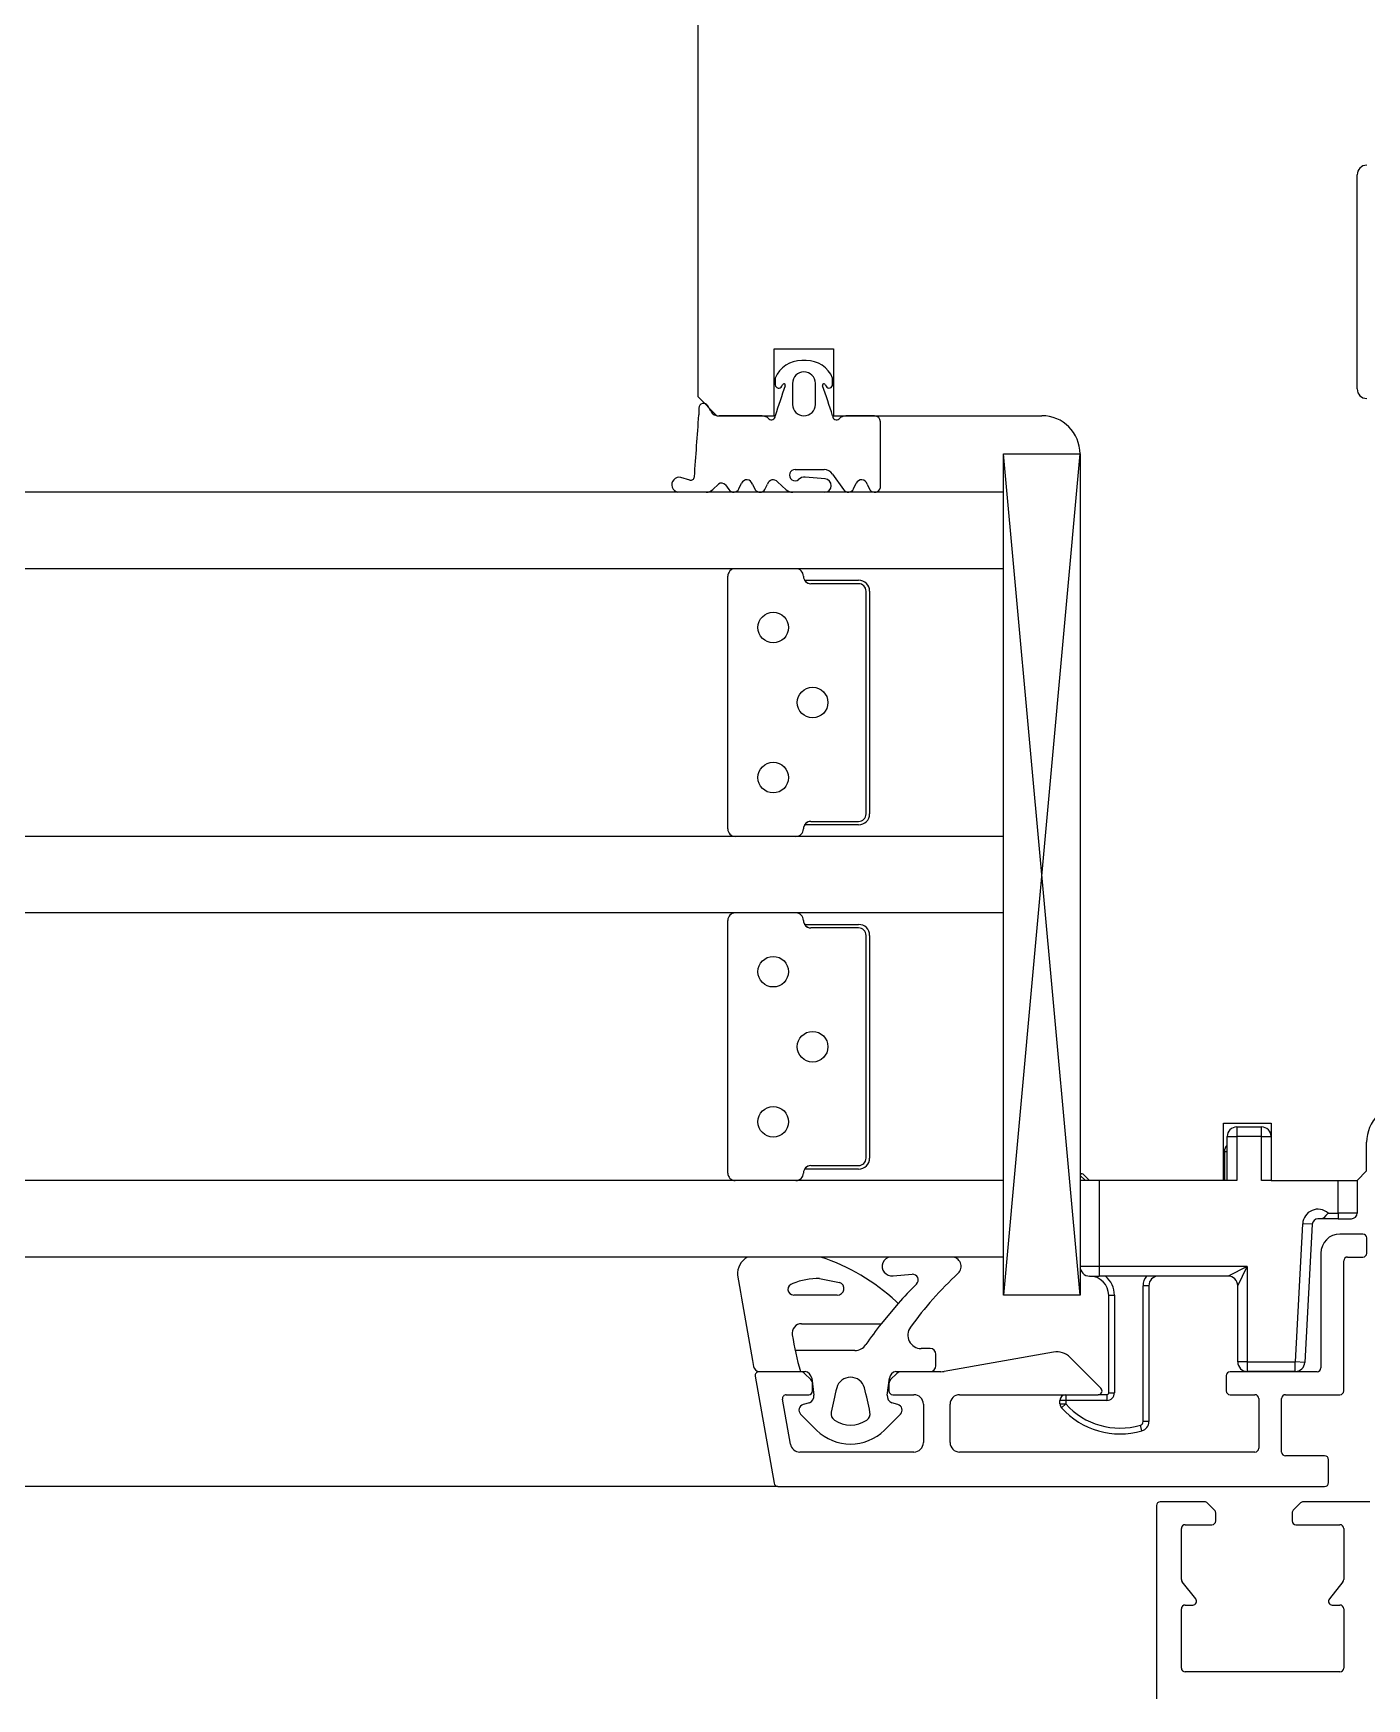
# Model space of a CAD drawing. Header units: centimetres. Extents: x 0.3 to 84.3, y 0.3 to 59.7.
# Drawn here: x 55.6125 to 55.752, y 11.7244 to 11.8986 of the extents above; entities that cross this region are included whole.
import ezdxf

# ---------------------------------------------------------------- set-up
doc = ezdxf.new("R2010")
doc.units = ezdxf.units.CM
doc.linetypes.add('AUSGEZOGEN', pattern=[0])
doc.layers.add('Fenster', color=7, linetype='AUSGEZOGEN', lineweight=35)

msp = doc.modelspace()

# ---------------------------------------------------------------- linework, layer by layer
at = {"layer": 'Fenster', "color": 7, "linetype": 'AUSGEZOGEN', "lineweight": 25}
for p, q in [((55.68199876216468, 11.93459898673923), (55.68199876216468, 11.86059898846861)), ((55.75099876055214, 11.8613989884499), (55.75099876055214, 11.88379898792646)), ((55.68999876197777, 11.85859898851537), (55.68999876197777, 11.86559898835176)), ((55.68999876197777, 11.86559898835176), (55.69619876183285, 11.86559898835176)), ((55.69619876183285, 11.86559898835176), (55.69619876183285, 11.85859898851537)), ((55.69333000472734, 11.86437570673657), (55.69286751908324, 11.86437570673657)), ((55.69010377735643, 11.86253218815473), (55.69010377735643, 11.86181898508216)), ((55.69078294261305, 11.86168116737349), (55.69087189143277, 11.8618352312486)), ((55.69190218152578, 11.86198299536004), (55.69190356514993, 11.85978261617888)), ((55.6943032279415, 11.85977614011872), (55.69430174806007, 11.86198945744418)), ((55.6953256323778, 11.8618352312486), (55.69541458119758, 11.86168116737349)), ((55.69610377721627, 11.86187335855225), (55.69610377721627, 11.86253218815473)), ((55.68199876216468, 11.86059898846861), (55.68399876211794, 11.85859898851537)), ((55.6833502297544, 11.85907273459247), (55.68303679022354, 11.85961562778507)), ((55.6821037775434, 11.85938690935523), (55.68210255864653, 11.85867962870739)), ((55.68399876211794, 11.85859898851537), (55.68999876197777, 11.85859898851537)), ((55.68872519325228, 11.8585727347961), (55.6842162550472, 11.85857273460411)), ((55.69010377735643, 11.85859401615499), (55.69010377735643, 11.8585727345906)), ((55.69610377721627, 11.8585727345906), (55.69610377721627, 11.85859401615499)), ((55.69619876183285, 11.85859898851537), (55.71799876132341, 11.85859898851537)), ((55.70050377713895, 11.85857273462489), (55.69748313503142, 11.8585727347961)), ((55.70110377709939, 11.85110701494278), (55.70110377709939, 11.85797273463891)), ((55.72197040133183, 11.85459898860887), (55.71397040151881, 11.7665989906654)), ((55.72199876122991, 11.7665989906654), (55.71397040151881, 11.85459898860887)), ((55.71397040151881, 11.85459898860887), (55.72199876122991, 11.85459898860887)), ((55.71397040151881, 11.7665989906654), (55.71397040151881, 11.85459898860887)), ((55.72199876122991, 11.85459898860887), (55.72199876122991, 11.7665989906654)), ((55.69220019357645, 11.85297273472147), (55.6952118618365, 11.85297273472147)), ((55.68114830518564, 11.85185263746348), (55.6802350441751, 11.85215288464424)), ((55.6835852551026, 11.85088690955391), (55.68414553533383, 11.85144718978514)), ((55.68489458871156, 11.85136696213786), (55.68524963169509, 11.85086671175136)), ((55.68629405304595, 11.85093572371316), (55.68657728805101, 11.85152957786332)), ((55.687707837751, 11.85144737117062), (55.68801019872303, 11.85085329387157)), ((55.68901786293567, 11.85088415163318), (55.68930030093838, 11.85144737117062)), ((55.69033948307572, 11.85167775230398), (55.69126047766557, 11.85085018798873)), ((55.69532313859209, 11.85199171667487), (55.6932340667009, 11.85216093125078)), ((55.69607788722006, 11.85247273473315), (55.69725192726256, 11.85086671175136)), ((55.69829634861345, 11.85093572371316), (55.69857958361845, 11.85152957786332)), ((55.69971013331849, 11.85144737117062), (55.70001249429052, 11.85085329387157)), ((55.71397040137661, 11.85059401690906), (52.85403416844375, 11.85059443940236)), ((55.71397040137661, 11.84259401709601), (52.85403416844375, 11.84259443958931)), ((55.6851304020506, 11.81537401773217), (55.6851304020506, 11.84181401711426)), ((55.69319040186221, 11.84135814718871), (55.69319040186221, 11.84138401712426)), ((55.69319040186221, 11.84138401712426), (55.69883040173043, 11.84138401712426)), ((55.69883040173043, 11.84102401713267), (55.6938304018473, 11.84102401713267)), ((55.6996104017122, 11.81694401769546), (55.6996104017122, 11.84024401715097)), ((55.69997040170379, 11.84024401715097), (55.69997040170379, 11.81694401769546)), ((55.6938304018473, 11.81616401771367), (55.69883040173043, 11.81616401771367)), ((55.71397040137661, 11.81459401775037), (52.85403416844375, 11.81459444024372)), ((55.69319040186221, 11.81580401772208), (55.69319040186221, 11.81582988765767)), ((55.69883040173043, 11.81580401772208), (55.69319040186221, 11.81580401772208)), ((55.71397040137661, 11.80659401793737), (52.85403416844375, 11.80659444043068)), ((55.6851304020506, 11.77937401857344), (55.6851304020506, 11.80581401795558)), ((55.69319040186221, 11.80535814803002), (55.69319040186221, 11.80538401796562)), ((55.69319040186221, 11.80538401796562), (55.69883040173043, 11.80538401796562)), ((55.69883040173043, 11.80502401797403), (55.6938304018473, 11.80502401797403)), ((55.6996104017122, 11.78094401853678), (55.6996104017122, 11.80424401799223)), ((55.69997040170379, 11.80424401799223), (55.69997040170379, 11.78094401853678)), ((55.73699876087933, 11.77859899038499), (55.73699876087933, 11.78459899024479)), ((55.73699876087933, 11.78459899024479), (55.74199876076396, 11.78459899024479)), ((55.73739876109148, 11.77859899038499), (55.73739876109148, 11.78319899027743)), ((55.73739876109148, 11.78319899027743), (55.73839876106815, 11.78319899027743)), ((55.73839876106815, 11.78419899025412), (55.74099876100734, 11.78419899025412)), ((55.73839876106815, 11.78419899025412), (55.73839876106815, 11.78319899027743)), ((55.73839876106815, 11.78319899027743), (55.73839876106815, 11.77859899038499)), ((55.74099876100734, 11.78319899027743), (55.73839876106815, 11.78319899027743)), ((55.74099876100734, 11.78319899027743), (55.74099876100734, 11.78419899025412)), ((55.74099876100734, 11.77859899038499), (55.74099876100734, 11.78319899027743)), ((55.74099876100734, 11.78319899027743), (55.74199876098394, 11.78319899027743)), ((55.74199876076396, 11.78459899024479), (55.74199876098394, 11.77859899038499)), ((55.73739876109148, 11.78159899031485), (55.73709876109849, 11.78159899031485)), ((55.73709876109849, 11.78159899031485), (55.73709876109849, 11.77859899038495)), ((55.75199177973049, 11.7795989903616), (55.75199177973049, 11.78259899029154)), ((55.69319040186221, 11.77980401856344), (55.69319040186221, 11.77982988849899)), ((55.69883040173043, 11.77980401856344), (55.69319040186221, 11.77980401856344)), ((55.6938304018473, 11.78016401855503), (55.69883040173043, 11.78016401855503)), ((55.75099177975382, 11.77859899038499), (55.75199177973049, 11.7795989903616)), ((55.71397040137661, 11.77859401859173), (52.85403416844375, 11.77859444108503)), ((55.72199876145135, 11.77911614766045), (55.72257338064632, 11.77859899038499)), ((55.72399876140467, 11.77859899038499), (55.72199876122991, 11.77859899038499)), ((55.72299876142799, 11.77859899038499), (55.72234018279967, 11.77925756901332)), ((55.72399876140467, 11.77859899038499), (55.72399876140467, 11.7695989905953)), ((55.73839876106815, 11.77859899038499), (55.72399876140467, 11.77859899038499)), ((55.74199876098394, 11.77859899038499), (55.74099876100734, 11.77859899038499)), ((55.74199876098394, 11.77859899038499), (55.75099177975382, 11.77859899038499)), ((55.74899876082036, 11.77519899046442), (55.74899876082036, 11.77859899038499)), ((55.75099876077369, 11.77859899038499), (55.75099876077369, 11.77519899046442)), ((55.7472235226362, 11.77459899047845), (55.74689618252226, 11.77459899047845)), ((55.7473608392722, 11.77462365159009), (55.7472235226362, 11.77459899047845)), ((55.74899876082036, 11.77459899047845), (55.7472235226362, 11.77459899047845)), ((55.7474977393164, 11.77470444784103), (55.7473608392722, 11.77462365159009)), ((55.74772570000548, 11.77492676192533), (55.7474977393164, 11.77470444784103)), ((55.74794906353084, 11.77519236456933), (55.74772570000548, 11.77492676192533)), ((55.74795448302194, 11.77519899046442), (55.74899876082036, 11.77519899046442)), ((55.74899876082036, 11.77519899046442), (55.74899876082036, 11.77459899047845)), ((55.75099876077369, 11.77519899046442), (55.74899876082036, 11.77519899046442)), ((55.74899876082036, 11.77459899047845), (55.7503987607877, 11.77459899047845)), ((55.74454065419536, 11.75962454797555), (55.74529837530392, 11.7740827280205)), ((55.7462970048154, 11.77403039206547), (55.74529837530392, 11.7740827280205)), ((55.7462970048154, 11.77403039206547), (55.74552746275785, 11.75957283153016)), ((55.75159876052805, 11.77299899051582), (55.74919876058419, 11.77299899051582)), ((55.75199876051876, 11.77099899056257), (55.75199876051876, 11.77259899052515)), ((55.74719876063087, 11.77099899056257), (55.74719876063087, 11.75899899084302)), ((55.71397040137661, 11.77059401877869), (52.85403416844375, 11.77059444127199)), ((55.69488373464091, 11.77059899057195), (55.68719498173643, 11.77059899057195)), ((55.70854900933301, 11.77059899057195), (55.7021651997238, 11.77059899057195)), ((55.72399876140467, 11.7695989905953), (55.72199876145135, 11.7695989905953)), ((55.73949876104238, 11.7695989905953), (55.72399876140467, 11.7695989905953)), ((55.72399876140467, 11.7695989905953), (55.72399876140467, 11.76859899061865)), ((55.73949876104238, 11.7695989905953), (55.73749876108918, 11.76859899061865)), ((55.73849876106576, 11.76759899064205), (55.73949876104238, 11.7695989905953)), ((55.73949876104238, 11.7695989905953), (55.73949876104238, 11.75962516748519)), ((55.7495987605748, 11.75659899089911), (55.7495987605748, 11.77019899058128)), ((55.74999876056543, 11.7705989905719), (55.75159876052805, 11.7705989905719)), ((55.69474245205176, 11.76834857528975), (55.69682675461776, 11.76792760610015)), ((55.70243349331484, 11.76864130264826), (55.70442166709299, 11.76879432223287)), ((55.72299876142799, 11.76859899061865), (55.72399876140467, 11.76859899061865)), ((55.73749876108918, 11.76859899061865), (55.72399876140467, 11.76859899061865)), ((55.72919876128315, 11.76759899064205), (55.72859876129717, 11.76759899064205)), ((55.72859876129717, 11.75338157979295), (55.72859876129717, 11.76759899064205)), ((55.72919876128315, 11.76759899064205), (55.72919876128315, 11.75338157979295)), ((55.73849876106576, 11.75962516748519), (55.73849876106576, 11.76759899064205)), ((55.69659306512607, 11.76662516732163), (55.69203251819891, 11.76662516732163)), ((55.70295880844557, 11.76574489565437), (55.7011896021061, 11.76362516739173)), ((55.70295880844557, 11.76574489565437), (55.70274924123462, 11.76595446286528)), ((55.72199876122991, 11.7665989906654), (55.71397040151881, 11.7665989906654)), ((55.72499876138127, 11.7665989906654), (55.72559876136724, 11.7665989906654)), ((55.72499876138127, 11.75639899090379), (55.72499876138127, 11.7665989906654)), ((55.72559876136724, 11.7665989906654), (55.72559876136724, 11.75639899090379)), ((55.6928611616111, 11.76362516739173), (55.7011896021061, 11.76362516739173)), ((55.69843584321534, 11.76082516745715), (55.69218694894062, 11.76082516745715)), ((55.70630716658022, 11.76102516745245), (55.7053695629538, 11.76102516745245)), ((55.70690716656618, 11.75922516749456), (55.70690716656618, 11.76042516746648)), ((55.71921081956035, 11.76064650998001), (55.70777108058061, 11.75862937534567)), ((55.69275023376589, 11.75859899085236), (55.68839876200507, 11.75859899085236)), ((55.68842354649298, 11.75862516750858), (55.69273141366179, 11.75862516750858)), ((55.69273141366179, 11.75862516750858), (55.69323079891601, 11.75862516750858)), ((55.70273500649603, 11.75862516750858), (55.70630716658022, 11.75862516750858)), ((55.70742378423338, 11.75859899085236), (55.70324728979547, 11.75859899085236)), ((55.72418160388129, 11.75688183360494), (55.72097232943694, 11.7600911080494)), ((55.74679876064025, 11.75859899085236), (55.73769876085287, 11.75859899085236)), ((55.73949876104238, 11.75962516748519), (55.73849876106576, 11.75962516748519)), ((55.73949876104238, 11.75962516748519), (55.73949876104238, 11.75862516750858)), ((55.73949876104238, 11.75962516748519), (55.74452883324641, 11.75962516748519)), ((55.74452883324641, 11.75862516750858), (55.73949876104238, 11.75862516750858)), ((55.74452883324641, 11.75862516750858), (55.74452883324641, 11.75962516748519)), ((55.74552746275785, 11.75957283153016), (55.74452883324641, 11.75962516748519)), ((55.68800483891307, 11.75812953159225), (55.68997970105088, 11.74692953185404)), ((55.693823025947, 11.75777472680293), (55.69317449782473, 11.75842325492518)), ((55.69392090110819, 11.75792724671242), (55.69414838114054, 11.756142170252)), ((55.69399876187416, 11.75659899089911), (55.69399876187416, 11.75735046274413)), ((55.70181742427147, 11.756142170252), (55.70204490430388, 11.75792724671242)), ((55.7019987616872, 11.75735046274413), (55.7019987616872, 11.75659899089911)), ((55.70282302573669, 11.75842325492518), (55.70217449761442, 11.75777472680293)), ((55.73729876086225, 11.75819899086173), (55.73729876086225, 11.75659899089911)), ((55.69169452287565, 11.7510253428517), (55.69086504746843, 11.75572953164838)), ((55.6912589705604, 11.75619899090848), (55.69359876188356, 11.75619899090848)), ((55.69366826950113, 11.75533422492486), (55.69302761139477, 11.7551691980229)), ((55.70293819401721, 11.7551691980229), (55.70229753591087, 11.75533422492486)), ((55.70239876167786, 11.75619899090848), (55.7045987616265, 11.75619899090848)), ((55.7055987616031, 11.75519899093183), (55.7055987616031, 11.75119899102529)), ((55.70839876153767, 11.75119899102529), (55.70839876153767, 11.75519899093183)), ((55.70939876151425, 11.75619899090848), (55.72389876117543, 11.75619899090848)), ((55.72049876148645, 11.75559899092251), (55.71989876150047, 11.75559899092251)), ((55.71989876150047, 11.75522515723688), (55.71989876150047, 11.75559899092251)), ((55.71989876150047, 11.75522515723688), (55.72049876148645, 11.75522515723688)), ((55.72049876148645, 11.75522515723688), (55.72005382544318, 11.75482262537408)), ((55.72049876148645, 11.75619899090848), (55.72049876148645, 11.75559899092251)), ((55.72479876138595, 11.75559899092251), (55.72049876148645, 11.75559899092251)), ((55.72049876148645, 11.75559899092251), (55.72049876148645, 11.75522515723688)), ((55.72479876138595, 11.75619899090848), (55.72389876117543, 11.75619899090848)), ((55.72479876138595, 11.75619899090848), (55.72479876138595, 11.75559899092251)), ((55.72499876138127, 11.75639899090379), (55.72559876136724, 11.75639899090379)), ((55.73769876085287, 11.75619899090848), (55.74029876079218, 11.75619899090848)), ((55.74069876078281, 11.75579899091781), (55.74069876078281, 11.75059899103931)), ((55.74309876072673, 11.75019899104869), (55.74309876072673, 11.75579899091781)), ((55.74349876071733, 11.75619899090848), (55.74919876058419, 11.75619899090848)), ((55.69275863875939, 11.75416537848192), (55.69442520143978, 11.75249881580153)), ((55.70154060397226, 11.75249881580153), (55.70320716665266, 11.75416537848192)), ((55.72919876128315, 11.75338157979295), (55.72859876129717, 11.75338157979295)), ((55.72847475396242, 11.75242042007303), (55.72830915836889, 11.75299711590497)), ((55.7045987616265, 11.75019899104869), (55.69267933060564, 11.75019899104869)), ((55.74029876079218, 11.75019899104869), (55.70939876151425, 11.75019899104869)), ((55.74759876062154, 11.74979899105798), (55.74349876071733, 11.74979899105806)), ((55.74799876061223, 11.74699899112347), (55.74799876061223, 11.74939899106735)), ((55.69037362414286, 11.74659899113281), (52.87763094584371, 11.74659941362611)), ((55.69037362414286, 11.74659899113281), (55.74759876062154, 11.74659899113281)), ((55.72999876104296, 11.74459899129006), (55.72999876104296, 11.72439899176216)), ((55.73503307550027, 11.74499899128073), (55.73039876103359, 11.74499899128073)), ((55.73608160361315, 11.74411614858896), (55.73531591820613, 11.74488183399594)), ((55.74508160340299, 11.74488183399594), (55.74431591799591, 11.74411614858896)), ((55.75233704533591, 11.74499899128073), (55.74536444610879, 11.74499899128073)), ((55.73619876089804, 11.74299899132748), (55.73619876089804, 11.74383330588299)), ((55.74419876071109, 11.74383330588299), (55.74419876071109, 11.74299899132748)), ((55.73259876098214, 11.73685812177937), (55.73259876098214, 11.74219899134619)), ((55.73299876097281, 11.74259899133681), (55.73579876090736, 11.74259899133681)), ((55.7445987607017, 11.74259899133681), (55.74919876059419, 11.74259899133681)), ((55.74959876058488, 11.74219899134619), (55.74959876058488, 11.73685812177937)), ((55.73410961933145, 11.73485071967434), (55.73268790259547, 11.73660639362888)), ((55.74950961897155, 11.73660639362888), (55.74808790223557, 11.73485071967434)), ((55.73299876097281, 11.7341989915331), (55.73379876095411, 11.7341989915331)), ((55.7483987606129, 11.7341989915331), (55.74919876059419, 11.7341989915331)), ((55.73259876098214, 11.72759899168742), (55.73259876098214, 11.73379899154247)), ((55.74959876058488, 11.73379899154247), (55.74959876058488, 11.72759899168742)), ((55.74919876059419, 11.72719899169675), (55.73299876097281, 11.72719899169675))]:
    msp.add_line(p, q, dxfattribs=at)
for centre in [(55.68989040193931, 11.83644401723972), (55.69401040184303, 11.8285940174232), (55.68989040193931, 11.82074401760664), (55.68989040193931, 11.80044401808108), (55.69401040184303, 11.79259401826452), (55.68989040193931, 11.784744018448)]:
    msp.add_circle(centre, 0.00159999996260799, dxfattribs=at)
for centre, radius, start, end in [((55.75199876052869, 11.88379898792645), 0.0009999999766298515, 90, 180), ((55.69283108810669, 11.86143690872786), 0.00293902380935724, 89.2897659950627, 158.1197605235455), ((55.693101993071, 11.86197572588175), 0.001199833567394207, 0.6557390732916343, 179.6528577052926), ((55.69335846395656, 11.86141004752502), 0.002965795759393225, 22.2321790131956, 90.549808173443), ((55.69046285991317, 11.8618461718172), 0.0003601102625001932, 184.3296979850516, 332.7286384020775), ((55.78118806349836, 11.83017208184309), 0.09541568808133048, 160.6835005343767, 162.6699933526631), ((55.6910105169325, 11.86179203592668), 0.0001451993974324792, 336.5574813963506, 162.6931104488926), ((55.69518700687794, 11.86179203592668), 0.0001451993974324792, 17.30688955110744, 203.442518602534), ((55.5341133628516, 11.80617609346063), 0.1702601919580515, 17.93088437184843, 19.04516444622648), ((55.69573787229527, 11.86185366937606), 0.0003664342707866228, 208.0835356910865, 3.080089180114049), ((55.75199876052869, 11.8613989884499), 0.0009999999766298515, 180, 270), ((55.68259705295677, 11.85939206930311), 0.0004933024007142192, 26.94837533350516, 180.5993253263038), ((55.69310340323082, 11.85978185529624), 0.001199838322221943, 179.9636656328574, 359.7270825701748), ((53.53877951128524, 12.00932599115921), 2.148610716688732, 355.8066119238023, 355.9795005112035), ((55.6842162551379, 11.85957273458074), 0.0009999999766298515, 209.999999999862, 270), ((55.6887251932522, 11.85757273481948), 0.0009999999766273505, 45.62224523629349, 90), ((55.689704229881, 11.85857284489852), 0.0003995474906020906, 225.5795197413128, 359.9841816575974), ((55.69650396272487, 11.85857360629456), 0.000400186458081423, 180.1248043158532, 314.3580495459405), ((55.69748313497467, 11.8575727348194), 0.0009999999766278052, 90, 134.3777547636353), ((55.70050377711333, 11.85797273463895), 0.0005999999859776835, 0, 90), ((55.71799876132329, 11.85459898860885), 0.003999999906519633, 0, 90), ((55.69216947387155, 11.85238712799718), 0.0005864119164944809, 86.99713560257642, 309.5461040228661), ((55.69521186183644, 11.85197273474486), 0.0009999999766296243, 29.99999999997741, 90), ((55.68006548832876, 11.85137554445395), 0.0007956173429321623, 77.6951960626466, 259.2012835431797), ((55.68123930089283, 11.85224214968897), 0.0003999999906523954, 256.85070028644, 355.8066119239955), ((55.68287814833786, 11.85159401631858), 0.0009999999766298515, 270, 314.9999999998561), ((55.68447032465261, 11.85094269807909), 0.0005999999859776835, 44.99999999964017, 122.7732386147485), ((55.68575249519278, 11.85119401632791), 0.0005999999859781384, 213.0593608194675, 334.501485124976), ((55.68712828226872, 11.85129207974714), 0.0005999999859781384, 15.00000000025678, 156.6822382574611), ((55.68850406934465, 11.85119401632791), 0.0005999999859783657, 214.6018814089068, 328.9061664701192), ((55.68987985642053, 11.85129207974714), 0.0005999999859781384, 40.00000000009699, 164.9999999997432), ((55.69192884834785, 11.85159401631858), 0.000999999976630079, 228.0585612994255, 270), ((55.69314212096063, 11.85127206590436), 0.0008936082045778988, 84.09423181301983, 132.1156023586052), ((55.69526662376942, 11.85129400179621), 0.0006999999836410098, 270.3691586035187, 85.36915860310575), ((55.69775479076021, 11.85119401632791), 0.0005999999859781384, 213.0593608194675, 334.501485124976), ((55.69913057783615, 11.85129207974714), 0.0005999999859781384, 15.00000000025678, 156.6822382574611), ((55.70050872480829, 11.8511926761771), 0.0006011863905221098, 214.3690310593623, 351.8082171633067), ((55.68591040203231, 11.84181401711425), 0.000779999981771398, 90, 180), ((55.69227040188368, 11.8418140171143), 0.0007799999817713978, 0, 90), ((55.69383040184724, 11.84180401711446), 0.0007799999817711705, 180, 270), ((55.69383040184724, 11.84180401711446), 0.0007799999817711704, 214.8638379536831, 270), ((55.69883040173035, 11.84024401715095), 0.001139999973358145, 0, 90), ((55.69883040173035, 11.84024401715095), 0.0007799999817713978, 0, 90), ((55.69883040173035, 11.84024401715095), 0.0007799999817713978, 0, 90), ((55.69383040184724, 11.8153840177319), 0.0007799999817711704, 90, 180), ((55.69383040184724, 11.8153840177319), 0.0007799999817711707, 90, 145.1361620463169), ((55.69883040173035, 11.81694401769545), 0.0007799999817713978, 270, 0), ((55.69883040173035, 11.81694401769545), 0.001139999973358372, 270, 0), ((55.69883040173035, 11.81694401769545), 0.000779999981771398, 270, 0), ((55.68591040203225, 11.81537401773216), 0.0007799999817711705, 180, 270), ((55.69227040188368, 11.81537401773216), 0.0007799999817713978, 270, 0), ((55.68591040203225, 11.80581401795556), 0.000779999981771398, 90, 180), ((55.69227040188368, 11.80581401795556), 0.0007799999817713978, 0, 90), ((55.69383040184724, 11.80580401795577), 0.0007799999817711705, 180, 270), ((55.69383040184724, 11.80580401795577), 0.000779999981771398, 214.8638379547081, 270), ((55.69883040173035, 11.80424401799227), 0.001139999973358145, 0, 90), ((55.69883040173035, 11.80424401799227), 0.000779999981771398, 0, 90), ((55.69883040173035, 11.80424401799227), 0.0007799999817713978, 0, 90), ((55.75599177963687, 11.78259899029153), 0.003999999906519862, 90, 180), ((55.73839876106803, 11.78319899027751), 0.0009999999766298515, 90, 180), ((55.74099876100727, 11.78319899027751), 0.0009999999766296243, 0, 90), ((55.73809876107503, 11.78159899031483), 0.000999999976630079, 134.4270040005896, 180), ((55.69383040184724, 11.77938401857322), 0.0007799999817711704, 90, 180), ((55.69383040184724, 11.77938401857322), 0.0007799999817713978, 90, 145.136162045399), ((55.69883040173035, 11.78094401853677), 0.0007799999817713978, 270, 0), ((55.69883040173035, 11.78094401853677), 0.001139999973357917, 270, 0), ((55.69883040173035, 11.78094401853677), 0.000779999981771398, 270, 0), ((55.68591040203231, 11.77937401857342), 0.0007799999817711704, 180, 270), ((55.69227040188368, 11.77937401857347), 0.0007799999817713978, 270, 0), ((55.72219876144663, 11.77911614766043), 0.0001999999953259704, 44.99999999964017, 180), ((55.74689618252214, 11.7739989904925), 0.001599999962607763, 48.5903778910014, 176.9999999998175), ((55.74689618252214, 11.7739989904925), 0.000599999985977911, 90, 176.9999999995769), ((55.75039876078759, 11.77519899046446), 0.000599999985977911, 270, 0), ((55.74919876058411, 11.77099899056256), 0.001999999953259703, 90, 180), ((55.751598760528, 11.77259899052514), 0.0003999999906519406, 0, 90), ((55.75159876052795, 11.77099899056256), 0.0003999999906519406, 270, 0), ((55.6881827875355, 11.76881089042007), 0.002042807492181247, 118.9177157919516, 183.282193177879), ((55.68801545560165, 11.74998518096335), 0.02172791760703802, 47.30434793292, 71.57253317479963), ((55.70228006855171, 11.76961750463892), 0.000988184944449919, 96.67528053021006, 278.9318269047417), ((55.7085781768478, 11.76962397065753), 0.0009754560869084259, 312.1329970089112, 91.71348014013897), ((55.72299876142793, 11.76959899059529), 0.000999999976630079, 180, 270), ((55.74999876056535, 11.77019899058126), 0.0003999999906523954, 90, 180), ((64.32996293609717, 13.28798445601509), 8.776323892307897, 189.968830342217, 190.0320255012775), ((55.69203251819883, 11.7672251673076), 0.000599999985977911, 100.4251511920458, 270), ((55.69461882986295, 11.76128749290586), 0.007062164461214927, 88.9969942662151, 112.4324765850976), ((55.69663565182746, 11.76728971042707), 0.0006659062742891702, 266.3332608455548, 73.32267037284993), ((55.73430137164022, 11.73778700499837), 0.04199999901845559, 134.45274071054, 138.2667081071747), ((55.73657336316066, 11.7397033104753), 0.03999999906519656, 133.1193214931605, 143.9387931994032), ((55.70446770986035, 11.76819609146909), 0.000599999985977911, 314.4527407105967, 94.40108721129874), ((55.72299876142793, 11.76659899066539), 0.001999999953259931, 0, 90), ((55.72299876142793, 11.76659899066539), 0.002599999939237842, 0, 50.28486276825544), ((55.73019876125969, 11.76759899064204), 0.00159999996260799, 141.3178125465132, 180), ((55.73019876125969, 11.76759899064204), 0.000999999976630079, 90, 180), ((55.73749876108905, 11.76759899064204), 0.0009999999766298515, 0, 90), ((55.69286116161103, 11.76262516741512), 0.0009999999766303065, 90, 189.4961867099246), ((55.72777605986901, 11.76846552879646), 0.03639999914932978, 189.4961867099285, 195.6844761502794), ((55.73430137164022, 11.73778700499837), 0.0419999990184565, 142.0339560227587, 145.7301465931092), ((55.70536956295374, 11.76242516741972), 0.00139999996728202, 143.9387931995751, 270), ((55.69843584321527, 11.7622251674244), 0.00139999996728202, 270, 325.7301465930694), ((55.70630716658013, 11.76042516746656), 0.0005999999859781384, 0, 90), ((55.71955811590749, 11.75867689452006), 0.001999999953259703, 44.99999999989206, 99.99999999993146), ((55.68846305086434, 11.75927232526614), 0.0006483623666909773, 189.8832416535235, 266.5068352562404), ((55.68839876200499, 11.75819899086172), 0.000399999990652168, 90, 189.9999999995394), ((55.69275023376582, 11.75799899086641), 0.0005999999859774563, 44.99999999928033, 90), ((55.69308596076732, 11.75779180595272), 0.0008458543444646995, 9.214037330076199, 80.14048593843295), ((55.70287984464456, 11.75779180595272), 0.0008458543444617438, 99.85951406160825, 170.7859626699238), ((55.7032472897954, 11.75799899086641), 0.0005999999859781384, 90, 135.0000000001199), ((55.70630716658013, 11.75922516749455), 0.000599999985977911, 270, 0), ((55.70742378423327, 11.76059899080564), 0.001999999953259476, 270, 279.9999999999226), ((55.7376987608528, 11.75819899086172), 0.0003999999906514859, 90, 180), ((55.73949876104231, 11.75962516748518), 0.0009999999766296243, 180, 270), ((55.74452883324634, 11.75962516748518), 0.0009999999766298515, 270, 356.9999999997588), ((55.74679876064019, 11.75899899084301), 0.0003999999906514859, 270, 0), ((55.69339876188812, 11.75735046274411), 0.0005999999859776835, 0, 44.99999999976011), ((55.73523493966706, 11.74680222186384), 0.03999999906519611, 165.3718928289219, 169.1169140008816), ((55.69798290270597, 11.75652516755762), 0.001499999964944891, 14.6281071711876, 165.3718928288124), ((55.66073086574475, 11.74680222186384), 0.03999999906519656, 10.88308599913083, 14.62810717110045), ((55.70259876167313, 11.75735046274411), 0.000599999985977911, 135.0000000002399, 180), ((55.72389876117531, 11.75659899089909), 0.0003999999906519406, 270, 45.00000000053976), ((55.69125897056033, 11.75579899091781), 0.0003999999906519406, 90, 189.9999999995394), ((55.69318290281809, 11.75458964254066), 0.000599999985977911, 105.0000000006605, 224.9999999997601), ((55.69359876188349, 11.75659899089909), 0.0003999999906519406, 270, 0), ((55.69332022510978, 11.75608766895356), 0.0008299474698225918, 294.794007248507, 3.765229980778082), ((55.70264558030214, 11.75608766895356), 0.0008299474698223643, 176.2347700187324, 245.205992751493), ((55.70239876167781, 11.75659899089909), 0.0003999999906519406, 180, 270), ((55.70278290259377, 11.75458964254066), 0.0005999999859776835, 315.0000000003598, 74.99999999933951), ((55.70459876162643, 11.75519899093182), 0.0009999999766298515, 0, 90), ((55.70939876151419, 11.75519899093182), 0.000999999976630079, 90, 180), ((55.72049876148633, 11.75559899092249), 0.0005999999859776835, 90, 180), ((55.72049876148633, 11.75522515723686), 0.0005999999859776835, 180, 222.1355186406832), ((55.72619073037939, 11.76037465878071), 0.007675667790426165, 222.1355186407568, 286.0211790908331), ((55.72479876138581, 11.75639899090378), 0.0001999999953259703, 270, 0), ((55.72479876138581, 11.75639899090378), 0.0007999999813038813, 270, 0), ((55.7376987608528, 11.75659899089909), 0.0003999999906523954, 180, 270), ((55.74029876079211, 11.75579899091781), 0.0003999999906514859, 0, 90), ((55.74349876071729, 11.75579899091781), 0.0003999999906519406, 90, 180), ((55.74919876058411, 11.75659899089909), 0.0003999999906517133, 270, 0), ((55.69673997248699, 11.75420339947149), 0.0007999999813038815, 169.1169140008728, 236.1492991279602), ((55.69798290270597, 11.75605651706782), 0.00303134942837351, 236.1492991280484, 303.8507008718775), ((55.69922583292492, 11.75420339947149), 0.0007999999813036538, 303.8507008721106, 10.88308599912719), ((55.72619073037939, 11.76037465878071), 0.008275667776404302, 222.1355186407844, 286.0211790907703), ((55.72819876130641, 11.75338157979294), 0.0003999999906519406, 286.0211790909685, 0), ((55.72819876130641, 11.75338157979294), 0.0009999999766298515, 286.0211790907588, 0), ((55.69798290270597, 11.75605651706782), 0.005031349381633896, 225.0000000000429, 314.9999999999571), ((55.69267933060552, 11.75119899102528), 0.0009999999766305337, 190.0000000001761, 270), ((55.70459876162637, 11.75119899102532), 0.0009999999766298515, 270, 0), ((55.70939876151419, 11.75119899102528), 0.000999999976630079, 180, 270), ((55.74029876079211, 11.7505989910393), 0.000399999990652168, 270, 0), ((55.74349876071729, 11.75019899104876), 0.0003999999906537597, 180, 270), ((55.74759876062148, 11.74939899106734), 0.0003999999906519406, 0, 90), ((55.69037362414278, 11.74699899112346), 0.0003999999906519405, 189.9999999995394, 270), ((55.74759876062148, 11.74699899112346), 0.000399999990652168, 270, 0), ((55.73039876103351, 11.74459899129005), 0.0003999999906519406, 90, 180), ((55.73503307550013, 11.74459899129005), 0.0003999999906519406, 45, 90), ((55.74536444610873, 11.74459899129005), 0.0003999999906519406, 90, 135), ((55.73579876090731, 11.74299899132747), 0.0003999999906519406, 270, 0), ((55.73579876090712, 11.74383330588298), 0.0003999999908406608, 0, 45.00000000485783), ((55.74459876070187, 11.74383330588298), 0.0003999999908406608, 134.9999999958619, 180), ((55.74459876070163, 11.74299899132747), 0.0003999999906519406, 180, 270), ((55.73299876097269, 11.74219899134618), 0.0003999999906519406, 90, 180), ((55.74919876059412, 11.74219899134618), 0.0003999999906519406, 0, 90), ((55.73299876097269, 11.73685812177941), 0.0003999999906519406, 180, 219.0000000004785), ((55.74919876059412, 11.73685812177941), 0.0003999999906519406, 321.000000000162, 0), ((55.73299876097269, 11.73379899154246), 0.0003999999906519406, 90, 180), ((55.73379876095404, 11.73459899152375), 0.000399999990646029, 270, 38.99999999929206), ((55.74839876061279, 11.73459899152375), 0.000399999990646029, 141.0000000013484, 270), ((55.74919876059412, 11.73379899154246), 0.0003999999906519406, 0, 90), ((55.73299876097269, 11.7275989916874), 0.0003999999906519406, 180, 270), ((55.74919876059412, 11.7275989916874), 0.0003999999906519406, 270, 0)]:
    msp.add_arc(centre, radius, start, end, dxfattribs=at)

doc.saveas('drawing.dxf')
